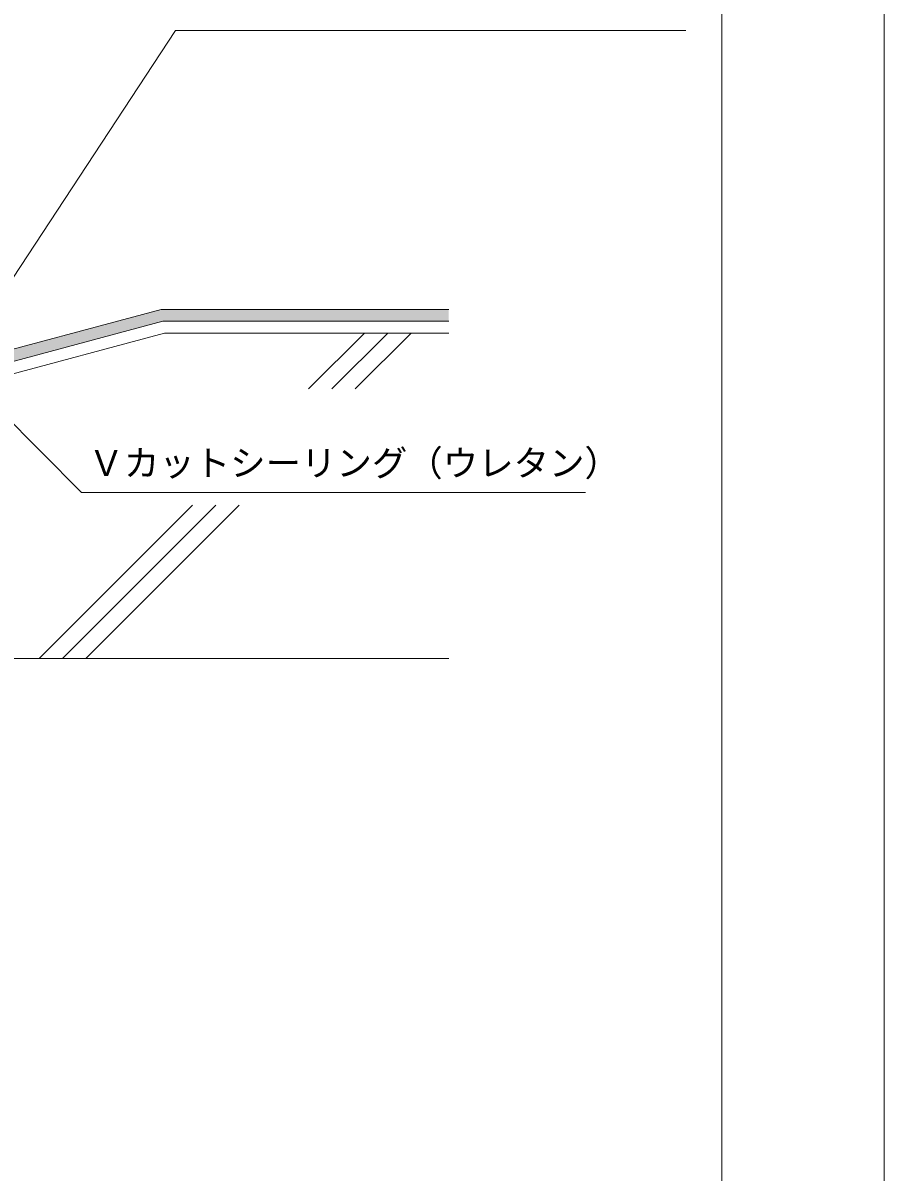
# Model space of a CAD drawing. Units: millimetres, scale not verified. Extents: x -769 to 281, y -810 to 675.
# Drawn here: x -83.5 to 281.2, y -323.7 to 163.1 of the extents above; entities that cross this region are included whole.
import ezdxf
from ezdxf.enums import TextEntityAlignment as Align

# ---------------------------------------------------------------- set-up
doc = ezdxf.new("R2010")
doc.units = ezdxf.units.MM
doc.header["$LTSCALE"] = 5
for name, color, linetype, lineweight in [('0-0_Defpoints', 7, 'Continuous', 18), ('0-5_文字', 2, 'Continuous', 18), ('0-7_枠', 6, 'Continuous', 18), ('0-8_躯体', 4, 'Continuous', 18)]:
    doc.layers.add(name, color=color, linetype=linetype, lineweight=lineweight)
doc.styles.add('ＭＳ ゴシック', font='')
doc.styles.get('ＭＳ ゴシック').set_extended_font_data('MS Gothic')

msp = doc.modelspace()

# ---------------------------------------------------------------- linework, layer by layer
at = {"layer": '0-0_Defpoints'}
msp.add_line((281.167, -810.393), (281.167, 674.607), dxfattribs=at)
for points in [[(-145.633, 9.391), (-145.643, 4.324), (-24.905, 41.852), (-23.588, 36.852)], [(-24.905, 41.852), (96.815, 41.852), (-24.246, 36.852), (96.815, 36.852)]]:
    msp.add_solid(points, dxfattribs=at)
at = {"layer": '0-5_文字', "color": 4}
for p, q in [((-113.136, 16.556), (-18.933, 159.892)), ((-18.933, 159.892), (-6.433, 159.892)), ((-6.433, 159.892), (197.261, 159.892)), ((-92.911, -1.203), (-58.638, -35.618)), ((-58.638, -35.618), (-46.138, -35.618)), ((-46.138, -35.618), (154.745, -35.618))]:
    msp.add_line(p, q, dxfattribs=at)
at = {"layer": '0-7_枠'}
msp.add_lwpolyline([(212.417, 612.107), (212.417, -747.893), (-700.083, -747.893)], dxfattribs=at)
at = {"layer": '0-8_躯体', "color": 2}
for p, q in [((-108.906, 14.077), (-24.246, 36.852)), ((-24.246, 36.852), (96.815, 36.852))]:
    msp.add_line(p, q, dxfattribs=at)
at = {"layer": '0-8_躯体'}
for p, q in [((-24.246, 36.852), (96.815, 36.852)), ((-23.588, 36.852), (96.815, 36.852)), ((-106.333, 9.592), (-23.586, 31.852)), ((-23.586, 31.852), (96.815, 31.852)), ((37.413, 8.169), (61.097, 31.852)), ((47.312, 8.169), (70.996, 31.852)), ((57.212, 8.169), (80.896, 31.852)), ((-76.679, -105.923), (-11.717, -40.961)), ((-66.779, -105.923), (-1.817, -40.961)), ((-56.88, -105.923), (8.083, -40.961)), ((-186.683, -105.923), (96.815, -105.923))]:
    msp.add_line(p, q, dxfattribs=at)
at = {"layer": '0-8_躯体', "color": 2}
msp.add_lwpolyline([(-114.199, 17.943), (-110.539, 18.907), (-24.905, 41.852), (96.815, 41.852)], dxfattribs=at)

# ---------------------------------------------------------------- texts
at = {"layer": '0-5_文字', "color": 7, "style": 'ＭＳ ゴシック'}
msp.add_text('Ｖカットシーリング（ウレタン）', height=11, dxfattribs=at).set_placement((-55.742, -31.974), align=Align.BOTTOM_LEFT)

doc.saveas('drawing.dxf')
